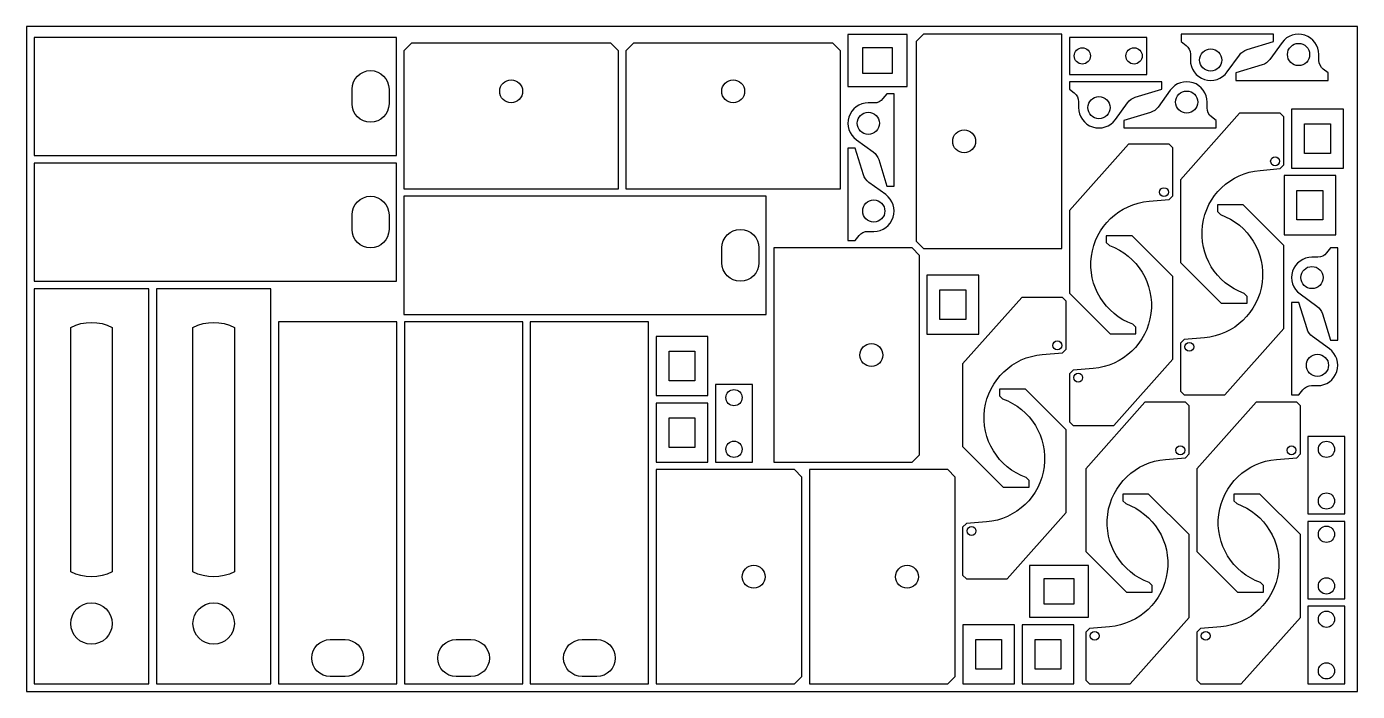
# Model space of a CAD drawing. Header units: metres. Extents: x 0 to 1800, y 0 to 900.
import ezdxf

# ---------------------------------------------------------------- set-up
doc = ezdxf.new("R2010")
doc.units = ezdxf.units.M

msp = doc.modelspace()

# ---------------------------------------------------------------- linework, layer by layer
for points in [[(0, 0), (1800, 0), (1800, 900), (0, 900)], [(10.2, 885.4), (10.2, 725.4), (500.2, 725.4), (500.2, 885.4)], [(1190.9, 819.1), (1190.9, 889.1), (1110.9, 889.1), (1110.9, 819.1)], [(1400.1, 889.7), (1213.1, 889.7), (1203.1, 879.7), (1203.1, 609.7), (1213.1, 599.7), (1400.1, 599.7)], [(1515.4, 835.3), (1515.4, 885.3), (1410.4, 885.3), (1410.4, 835.3)], [(800.4, 680.4), (800.4, 867.4), (790.4, 877.4), (520.4, 877.4), (510.4, 867.4), (510.4, 680.4)], [(1100.7, 680.4), (1100.7, 867.4), (1090.7, 877.4), (820.7, 877.4), (810.7, 867.4), (810.7, 680.4)], [(1170.9, 871.6), (1170.9, 836.6), (1130.9, 836.6), (1130.9, 871.6)], [(1711, 708.4), (1781, 708.4), (1781, 788.4), (1711, 788.4)], [(1763.5, 728.4), (1728.5, 728.4), (1728.5, 768.4), (1763.5, 768.4)], [(10.2, 715.3), (10.2, 555.3), (500.2, 555.3), (500.2, 715.3)], [(1700.8, 618.3), (1770.8, 618.3), (1770.8, 698.3), (1700.8, 698.3)], [(510.4, 670.3), (510.4, 510.3), (1000.4, 510.3), (1000.4, 670.3)], [(1753.3, 638.3), (1718.3, 638.3), (1718.3, 678.3), (1753.3, 678.3)], [(1010.7, 310.3), (1197.7, 310.3), (1207.7, 320.3), (1207.7, 590.3), (1197.7, 600.3), (1010.7, 600.3)], [(1217.8, 483.6), (1287.8, 483.6), (1287.8, 563.6), (1217.8, 563.6)], [(165.2, 10.2), (165.2, 545.2), (10.2, 545.2), (10.2, 10.2)], [(330.5, 10.2), (330.5, 545.2), (175.5, 545.2), (175.5, 10.2)], [(1270.3, 503.6), (1235.3, 503.6), (1235.3, 543.6), (1270.3, 543.6)], [(500.7, 500.2), (340.7, 500.2), (340.7, 10.2), (500.7, 10.2)], [(671, 500.2), (511, 500.2), (511, 10.2), (671, 10.2)], [(841.3, 500.2), (681.3, 500.2), (681.3, 10.2), (841.3, 10.2)], [(851.5, 400.5), (921.5, 400.5), (921.5, 480.5), (851.5, 480.5)], [(904, 420.5), (869, 420.5), (869, 460.5), (904, 460.5)], [(931.8, 310.3), (981.8, 310.3), (981.8, 415.3), (931.8, 415.3)], [(851.5, 310.3), (921.5, 310.3), (921.5, 390.3), (851.5, 390.3)], [(904, 330.3), (869, 330.3), (869, 370.3), (904, 370.3)], [(1733.2, 240.3), (1783.2, 240.3), (1783.2, 345.3), (1733.2, 345.3)], [(851.5, 10.2), (1038.5, 10.2), (1048.5, 20.2), (1048.5, 290.2), (1038.5, 300.2), (851.5, 300.2)], [(1058.9, 10.2), (1245.9, 10.2), (1255.9, 20.2), (1255.9, 290.2), (1245.9, 300.2), (1058.9, 300.2)], [(1733.2, 125.2), (1783.2, 125.2), (1783.2, 230.2), (1733.2, 230.2)], [(1436.3, 100.4), (1436.3, 170.4), (1356.3, 170.4), (1356.3, 100.4)], [(1416.3, 152.9), (1416.3, 117.9), (1376.3, 117.9), (1376.3, 152.9)], [(1733.2, 10.2), (1783.2, 10.2), (1783.2, 115.2), (1733.2, 115.2)], [(1266.3, 10.2), (1336.3, 10.2), (1336.3, 90.2), (1266.3, 90.2)], [(1346.5, 10.2), (1416.5, 10.2), (1416.5, 90.2), (1346.5, 90.2)], [(1318.8, 30.2), (1283.8, 30.2), (1283.8, 70.2), (1318.8, 70.2)], [(1399, 30.2), (1364, 30.2), (1364, 70.2), (1399, 70.2)]]:
    msp.add_lwpolyline(points, close=True)
for points in [[(1561.6, 889.7), (1561.6, 879.7), (1568.3, 874.6, -0.232886), (1574.1, 862.7), (1574.1, 854.8, 0.727842), (1623.9, 838.6), (1640.4, 861.5, -0.164028), (1650.8, 868.9), (1686.6, 879.7), (1686.6, 889.7)], [(1760.4, 827.2), (1760.4, 837.2), (1753.8, 842.3, -0.232886), (1747.9, 854.2), (1747.9, 862.2, 0.727842), (1698.1, 878.4), (1681.6, 855.5, -0.164028), (1671.2, 848.1), (1635.4, 837.2), (1635.4, 827.2)], [(1439, 860.3, -1), (1417, 860.3, -1)], [(1508.9, 860.3, -1), (1486.9, 860.3, -1)], [(1586.6, 854.7, -1), (1616.6, 854.7, -1)], [(1735.4, 862.2, -1), (1705.4, 862.2, -1)], [(490.2, 795.4, -1), (440.2, 795.4), (440.2, 815.4, -1), (490.2, 815.4)], [(670.9, 812.4, -1), (639.9, 812.4, -1)], [(971.2, 812.4, -1), (940.2, 812.4, -1)], [(1410.4, 825.3), (1410.4, 815.3), (1417.1, 810.2, -0.232886), (1422.9, 798.3), (1422.9, 790.3, 0.727842), (1472.7, 774.2), (1489.2, 797, -0.164028), (1499.6, 804.4), (1535.4, 815.3), (1535.4, 825.3)], [(1609.2, 762.8), (1609.2, 772.8), (1602.6, 777.9, -0.232886), (1596.7, 789.8), (1596.7, 797.8, 0.727842), (1546.9, 813.9), (1530.4, 791.1, -0.164028), (1520, 783.7), (1484.2, 772.8), (1484.2, 762.8)], [(1584.2, 797.8, -1), (1554.2, 797.8, -1)], [(1173.4, 809.1), (1163.4, 809.1), (1158.3, 802.5, -0.232886), (1146.4, 796.6), (1138.4, 796.6, 0.727842), (1122.3, 746.8), (1145.1, 730.3, -0.164028), (1152.6, 719.9), (1163.4, 684.1), (1173.4, 684.1)], [(1435.4, 790.3, -1), (1465.4, 790.3, -1)], [(1138.4, 784.1, -1), (1138.4, 754.1, -1)], [(1700.7, 777.7), (1695.7, 782.7), (1640.7, 782.7), (1560.7, 692.7), (1560.7, 580.7), (1615.7, 525.7), (1650.7, 525.7), (1650.7, 534.7), (1646.7, 538.8, -0.805565), (1668.5, 705.4), (1695.7, 707.7), (1700.7, 712.7)], [(1268.1, 760.2, -1), (1268.1, 729.2, -1)], [(1550.4, 735.9), (1545.4, 740.9), (1490.4, 740.9), (1410.4, 650.9), (1410.4, 538.9), (1465.4, 483.9), (1500.4, 483.9), (1500.4, 492.9), (1496.4, 497, -0.805565), (1518.2, 663.6), (1545.4, 665.9), (1550.4, 670.9)], [(1110.9, 610.3), (1120.9, 610.3), (1126, 617, -0.232886), (1137.9, 622.8), (1145.9, 622.8, 0.727842), (1162, 672.6), (1139.2, 689.1, -0.164028), (1131.8, 699.5), (1120.9, 735.3), (1110.9, 735.3)], [(1688.7, 711.7, -1), (1688.7, 723.7, -1)], [(490.2, 625.3, -1), (440.2, 625.3), (440.2, 645.3, -1), (490.2, 645.3)], [(1538.4, 669.9, -1), (1538.4, 681.9, -1)], [(1145.9, 635.3, -1), (1145.9, 665.3, -1)], [(1560.7, 406.5), (1565.7, 401.5), (1620.7, 401.5), (1700.7, 491.5), (1700.7, 603.5), (1645.7, 658.5), (1610.7, 658.5), (1610.7, 649.5), (1614.8, 645.5, -0.805565), (1593, 478.8), (1565.7, 476.5), (1560.7, 471.5)], [(990.4, 580.3, -1), (940.4, 580.3), (940.4, 600.3, -1), (990.4, 600.3)], [(1410.4, 364.8), (1415.4, 359.8), (1470.4, 359.8), (1550.4, 449.8), (1550.4, 561.8), (1495.4, 616.8), (1460.4, 616.8), (1460.4, 607.8), (1464.5, 603.7, -0.805565), (1442.7, 437.1), (1415.4, 434.8), (1410.4, 429.8)], [(1773.5, 600.3), (1763.5, 600.3), (1758.4, 593.7, -0.232886), (1746.5, 587.8), (1738.6, 587.8, 0.727842), (1722.4, 538), (1745.3, 521.5, -0.164028), (1752.7, 511.1), (1763.5, 475.3), (1773.5, 475.3)], [(1738.5, 575.3, -1), (1738.5, 545.3, -1)], [(1406.1, 528.4), (1401.1, 533.4), (1346.1, 533.4), (1266.1, 443.4), (1266.1, 331.4), (1321.1, 276.4), (1356.1, 276.4), (1356.1, 285.4), (1352, 289.5, -0.805565), (1373.8, 456.1), (1401.1, 458.4), (1406.1, 463.4)], [(1711, 401.5), (1721, 401.5), (1726.1, 408.2, -0.232886), (1738, 414), (1746, 414, 0.727842), (1762.2, 463.8), (1739.3, 480.3, -0.164028), (1731.9, 490.7), (1721, 526.5), (1711, 526.5)], [(115.7, 492.8), (115.7, 161.9, -0.243068), (59.7, 161.9), (59.7, 492.8, -0.243068)], [(281, 492.8), (281, 161.9, -0.243068), (225, 161.9), (225, 492.8, -0.243068)], [(1142.7, 439.8, -1), (1142.7, 470.8, -1)], [(1394.1, 462.4, -1), (1394.1, 474.4, -1)], [(1572.7, 472.5, -1), (1572.7, 460.5, -1)], [(1746, 426.5, -1), (1746, 456.5, -1)], [(1422.4, 430.8, -1), (1422.4, 418.8, -1)], [(956.8, 386.7, -1), (956.8, 408.7, -1)], [(1266.1, 157.2), (1271.1, 152.2), (1326.1, 152.2), (1406.1, 242.2), (1406.1, 354.2), (1351.1, 409.2), (1316.1, 409.2), (1316.1, 400.2), (1320.1, 396.2, -0.805565), (1298.3, 229.5), (1271.1, 227.2), (1266.1, 222.2)], [(1572.6, 386.4), (1567.6, 391.4), (1512.6, 391.4), (1432.6, 301.4), (1432.6, 189.4), (1487.6, 134.4), (1522.6, 134.4), (1522.6, 143.4), (1518.5, 147.4, -0.805565), (1540.3, 314.1), (1567.6, 316.4), (1572.6, 321.4)], [(1722.9, 386.4), (1717.9, 391.4), (1662.9, 391.4), (1582.9, 301.4), (1582.9, 189.4), (1637.9, 134.4), (1672.9, 134.4), (1672.9, 143.4), (1668.8, 147.4, -0.805565), (1690.6, 314.1), (1717.9, 316.4), (1722.9, 321.4)], [(956.8, 316.8, -1), (956.8, 338.8, -1)], [(1560.6, 320.4, -1), (1560.6, 332.4, -1)], [(1710.9, 320.4, -1), (1710.9, 332.4, -1)], [(1758.2, 316.7, -1), (1758.2, 338.7, -1)], [(1432.6, 15.2), (1437.6, 10.2), (1492.6, 10.2), (1572.6, 100.2), (1572.6, 212.2), (1517.6, 267.2), (1482.6, 267.2), (1482.6, 258.2), (1486.6, 254.2, -0.805565), (1464.8, 87.5), (1437.6, 85.2), (1432.6, 80.2)], [(1582.9, 15.2), (1587.9, 10.2), (1642.9, 10.2), (1722.9, 100.2), (1722.9, 212.2), (1667.9, 267.2), (1632.9, 267.2), (1632.9, 258.2), (1636.9, 254.2, -0.805565), (1615.1, 87.5), (1587.9, 85.2), (1582.9, 80.2)], [(1758.2, 246.8, -1), (1758.2, 268.8, -1)], [(1278.1, 223.2, -1), (1278.1, 211.2, -1)], [(1758.2, 201.7, -1), (1758.2, 223.7, -1)], [(983.5, 139.7, -1), (983.5, 170.7, -1)], [(1190.9, 139.7, -1), (1190.9, 170.7, -1)], [(1758.2, 131.8, -1), (1758.2, 153.8, -1)], [(115.7, 91.9, -1), (59.7, 91.9, -1)], [(281, 91.9, -1), (225, 91.9, -1)], [(1758.2, 86.7, -1), (1758.2, 108.7, -1)], [(1444.6, 81.2, -1), (1444.6, 69.2, -1)], [(1594.9, 81.2, -1), (1594.9, 69.2, -1)], [(410.7, 20.2, -1), (410.7, 70.2), (430.7, 70.2, -1), (430.7, 20.2)], [(581, 20.2, -1), (581, 70.2), (601, 70.2, -1), (601, 20.2)], [(751.3, 20.2, -1), (751.3, 70.2), (771.3, 70.2, -1), (771.3, 20.2)], [(1758.2, 16.8, -1), (1758.2, 38.8, -1)]]:
    msp.add_lwpolyline(points, format="xyb", close=True)

doc.saveas('drawing.dxf')
